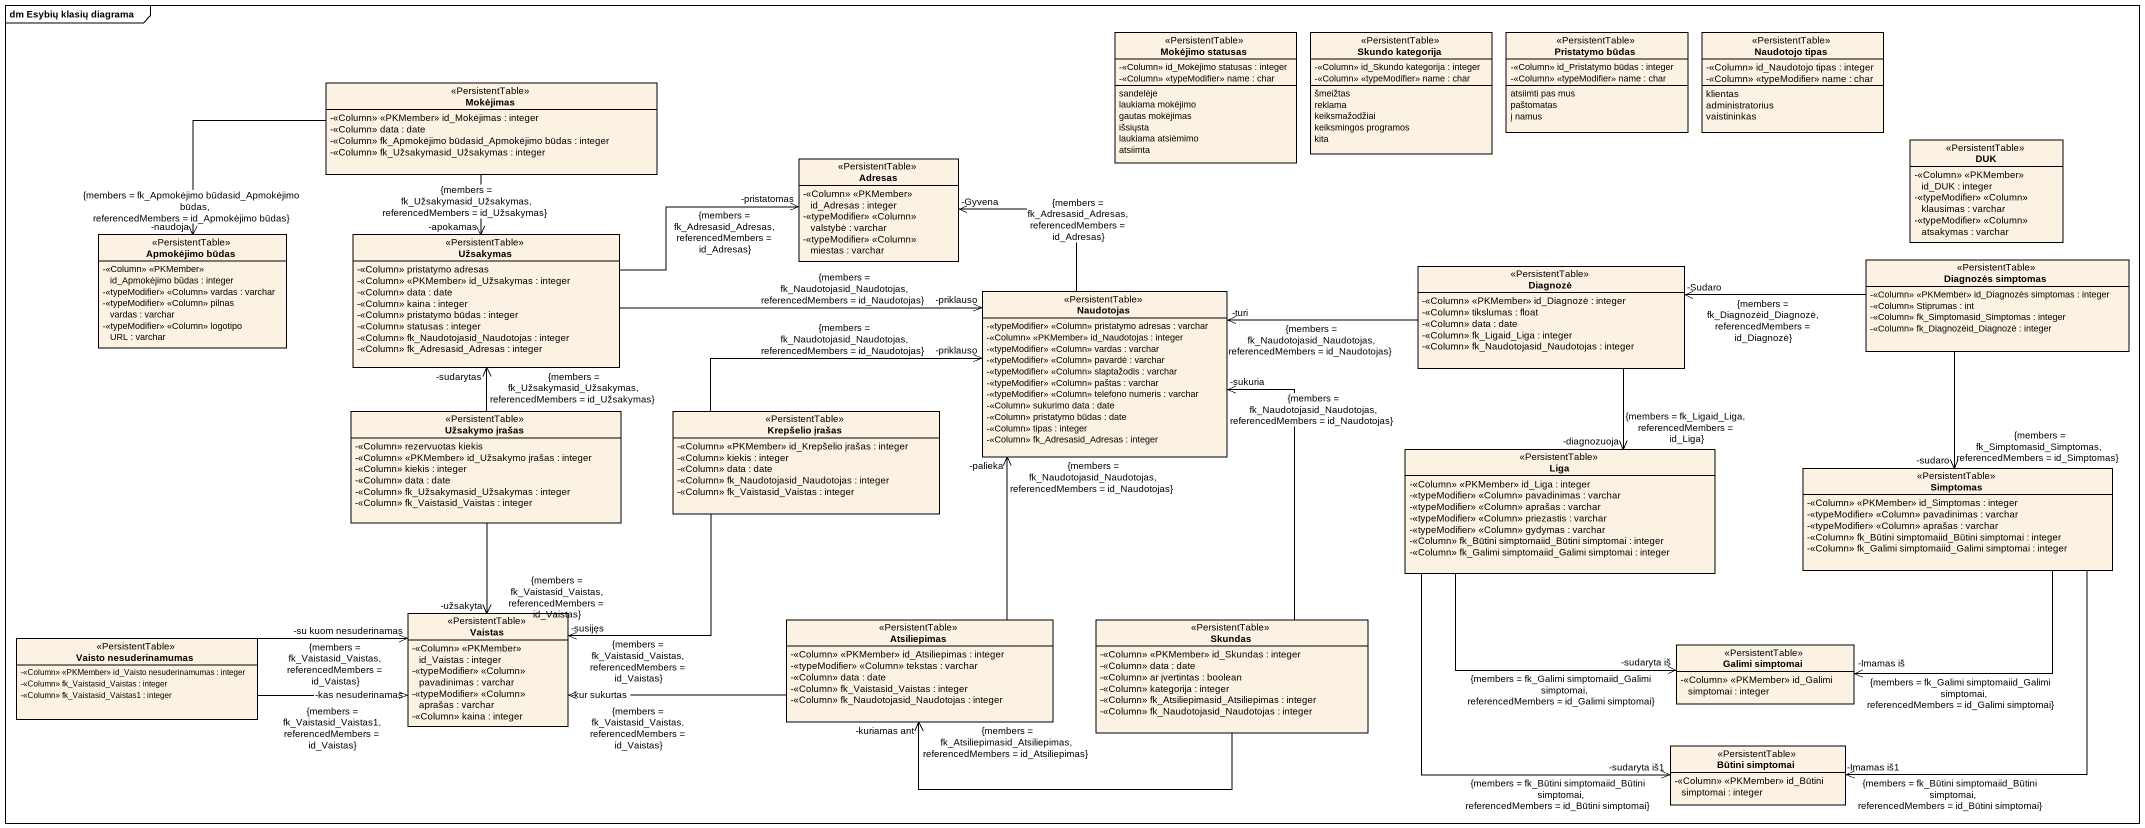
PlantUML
@startuml
mainframe dm Esybių klasių diagrama
hide circle
hide empty members
skinparam classAttributeIconSize 0
enum "Mokėjimo statusas" as Mokėjimo_statusas <<PersistentTable>> {
  -<<Column>> id_Mokėjimo statusas : integer
  -<<Column>> <<typeModifier>> name : char
  sandelėje
  laukiama mokėjimo
  gautas mokėjimas
  išsiųsta
  laukiama atsiėmimo
  atsiimta
}
enum "Skundo kategorija" as Skundo_kategorija <<PersistentTable>> {
  -<<Column>> id_Skundo kategorija : integer
  -<<Column>> <<typeModifier>> name : char
  šmeižtas
  reklama
  keiksmažodžiai
  keiksmingos programos
  kita
}
enum "Pristatymo būdas" as Pristatymo_būdas <<PersistentTable>> {
  -<<Column>> id_Pristatymo būdas : integer
  -<<Column>> <<typeModifier>> name : char
  atsiimti pas mus
  paštomatas
  į namus
}
enum "Naudotojo tipas" as Naudotojo_tipas <<PersistentTable>> {
  -<<Column>> id_Naudotojo tipas : integer
  -<<Column>> <<typeModifier>> name : char
  klientas
  administratorius
  vaistininkas
}
class Mokėjimas <<PersistentTable>> {
  -<<Column>> <<PKMember>> id_Mokėjimas : integer
  -<<Column>> data : date
  -<<Column>> fk_Apmokėjimo būdasid_Apmokėjimo būdas : integer
  -<<Column>> fk_Užsakymasid_Užsakymas : integer
}
class DUK <<PersistentTable>> {
  -<<Column>> <<PKMember>> id_DUK : integer
  -<<typeModifier>> <<Column>> klausimas : varchar
  -<<typeModifier>> <<Column>> atsakymas : varchar
}
class Adresas <<PersistentTable>> {
  -<<Column>> <<PKMember>> id_Adresas : integer
  -<<typeModifier>> <<Column>> valstybė : varchar
  -<<typeModifier>> <<Column>> miestas : varchar
}
class "Apmokėjimo būdas" as Apmokėjimo_būdas <<PersistentTable>> {
  -<<Column>> <<PKMember>> id_Apmokėjimo būdas : integer
  -<<typeModifier>> <<Column>> vardas : varchar
  -<<typeModifier>> <<Column>> pilnas vardas : varchar
  -<<typeModifier>> <<Column>> logotipo URL : varchar
}
class Užsakymas <<PersistentTable>> {
  -<<Column>> pristatymo adresas
  -<<Column>> <<PKMember>> id_Užsakymas : integer
  -<<Column>> data : date
  -<<Column>> kaina : integer
  -<<Column>> pristatymo būdas : integer
  -<<Column>> statusas : integer
  -<<Column>> fk_Naudotojasid_Naudotojas : integer
  -<<Column>> fk_Adresasid_Adresas : integer
}
class "Diagnozės simptomas" as Diagnozės_simptomas <<PersistentTable>> {
  -<<Column>> <<PKMember>> id_Diagnozės simptomas : integer
  -<<Column>> Stiprumas : int
  -<<Column>> fk_Simptomasid_Simptomas : integer
  -<<Column>> fk_Diagnozėid_Diagnozė : integer
}
class Naudotojas <<PersistentTable>> {
  -<<typeModifier>> <<Column>> pristatymo adresas : varchar
  -<<Column>> <<PKMember>> id_Naudotojas : integer
  -<<typeModifier>> <<Column>> vardas : varchar
  -<<typeModifier>> <<Column>> pavardė : varchar
  -<<typeModifier>> <<Column>> slaptažodis : varchar
  -<<typeModifier>> <<Column>> paštas : varchar
  -<<typeModifier>> <<Column>> telefono numeris : varchar
  -<<Column>> sukurimo data : date
  -<<Column>> pristatymo būdas : date
  -<<Column>> tipas : integer
  -<<Column>> fk_Adresasid_Adresas : integer
}
class Diagnozė <<PersistentTable>> {
  -<<Column>> <<PKMember>> id_Diagnozė : integer
  -<<Column>> tikslumas : float
  -<<Column>> data : date
  -<<Column>> fk_Ligaid_Liga : integer
  -<<Column>> fk_Naudotojasid_Naudotojas : integer
}
class "Užsakymo įrašas" as Užsakymo_įrašas <<PersistentTable>> {
  -<<Column>> rezervuotas kiekis
  -<<Column>> <<PKMember>> id_Užsakymo įrašas : integer
  -<<Column>> kiekis : integer
  -<<Column>> data : date
  -<<Column>> fk_Užsakymasid_Užsakymas : integer
  -<<Column>> fk_Vaistasid_Vaistas : integer
}
class "Krepšelio įrašas" as Krepšelio_įrašas <<PersistentTable>> {
  -<<Column>> <<PKMember>> id_Krepšelio įrašas : integer
  -<<Column>> kiekis : integer
  -<<Column>> data : date
  -<<Column>> fk_Naudotojasid_Naudotojas : integer
  -<<Column>> fk_Vaistasid_Vaistas : integer
}
class Liga <<PersistentTable>> {
  -<<Column>> <<PKMember>> id_Liga : integer
  -<<typeModifier>> <<Column>> pavadinimas : varchar
  -<<typeModifier>> <<Column>> aprašas : varchar
  -<<typeModifier>> <<Column>> priezastis : varchar
  -<<typeModifier>> <<Column>> gydymas : varchar
  -<<Column>> fk_Būtini simptomaiid_Būtini simptomai : integer
  -<<Column>> fk_Galimi simptomaiid_Galimi simptomai : integer
}
class Simptomas <<PersistentTable>> {
  -<<Column>> <<PKMember>> id_Simptomas : integer
  -<<typeModifier>> <<Column>> pavadinimas : varchar
  -<<typeModifier>> <<Column>> aprašas : varchar
  -<<Column>> fk_Būtini simptomaiid_Būtini simptomai : integer
  -<<Column>> fk_Galimi simptomaiid_Galimi simptomai : integer
}
class Vaistas <<PersistentTable>> {
  -<<Column>> <<PKMember>> id_Vaistas : integer
  -<<typeModifier>> <<Column>> pavadinimas : varchar
  -<<typeModifier>> <<Column>> aprašas : varchar
  -<<Column>> kaina : integer
}
class Atsiliepimas <<PersistentTable>> {
  -<<Column>> <<PKMember>> id_Atsiliepimas : integer
  -<<typeModifier>> <<Column>> tekstas : varchar
  -<<Column>> data : date
  -<<Column>> fk_Vaistasid_Vaistas : integer
  -<<Column>> fk_Naudotojasid_Naudotojas : integer
}
class Skundas <<PersistentTable>> {
  -<<Column>> <<PKMember>> id_Skundas : integer
  -<<Column>> data : date
  -<<Column>> ar įvertintas : boolean
  -<<Column>> kategorija : integer
  -<<Column>> fk_Atsiliepimasid_Atsiliepimas : integer
  -<<Column>> fk_Naudotojasid_Naudotojas : integer
}
class "Vaisto nesuderinamumas" as Vaisto_nesuderinamumas <<PersistentTable>> {
  -<<Column>> <<PKMember>> id_Vaisto nesuderinamumas : integer
  -<<Column>> fk_Vaistasid_Vaistas : integer
  -<<Column>> fk_Vaistasid_Vaistas1 : integer
}
class "Galimi simptomai" as Galimi_simptomai <<PersistentTable>> {
  -<<Column>> <<PKMember>> id_Galimi simptomai : integer
}
class "Būtini simptomai" as Būtini_simptomai <<PersistentTable>> {
  -<<Column>> <<PKMember>> id_Būtini simptomai : integer
}
Mokėjimas -left-> "-naudoja\n{members = fk_Apmokėjimo būdasid_Apmokėjimo būdas, referencedMembers = id_Apmokėjimo būdas}" Apmokėjimo_būdas
Mokėjimas --> "-apokamas\n{members = fk_Užsakymasid_Užsakymas, referencedMembers = id_Užsakymas}" Užsakymas
Užsakymas -right-> "-pristatomas\n{members = fk_Adresasid_Adresas, referencedMembers = id_Adresas}" Adresas
Užsakymas -right-> "-priklauso\n{members = fk_Naudotojasid_Naudotojas, referencedMembers = id_Naudotojas}" Naudotojas
Diagnozės_simptomas -left-> "-Sudaro\n{members = fk_Diagnozėid_Diagnozė, referencedMembers = id_Diagnozė}" Diagnozė
Diagnozės_simptomas --> "-sudaro\n{members = fk_Simptomasid_Simptomas, referencedMembers = id_Simptomas}" Simptomas
Naudotojas -up-> "-Gyvena\n{members = fk_Adresasid_Adresas, referencedMembers = id_Adresas}" Adresas
Diagnozė -left-> "-turi\n{members = fk_Naudotojasid_Naudotojas, referencedMembers = id_Naudotojas}" Naudotojas
Diagnozė --> "-diagnozuoja\n{members = fk_Ligaid_Liga, referencedMembers = id_Liga}" Liga
Užsakymo_įrašas -up-> "-sudarytas\n{members = fk_Užsakymasid_Užsakymas, referencedMembers = id_Užsakymas}" Užsakymas
Užsakymo_įrašas --> "-užsakyta\n{members = fk_Vaistasid_Vaistas, referencedMembers = id_Vaistas}" Vaistas
Krepšelio_įrašas -right-> "-priklauso\n{members = fk_Naudotojasid_Naudotojas, referencedMembers = id_Naudotojas}" Naudotojas
Krepšelio_įrašas --> "-susijęs\n{members = fk_Vaistasid_Vaistas, referencedMembers = id_Vaistas}" Vaistas
Liga --> "-sudaryta iš\n{members = fk_Galimi simptomaiid_Galimi simptomai, referencedMembers = id_Galimi simptomai}" Galimi_simptomai
Liga --> "-sudaryta iš1\n{members = fk_Būtini simptomaiid_Būtini simptomai, referencedMembers = id_Būtini simptomai}" Būtini_simptomai
Simptomas --> "-Imamas iš\n{members = fk_Galimi simptomaiid_Galimi simptomai, referencedMembers = id_Galimi simptomai}" Galimi_simptomai
Simptomas --> "-Imamas iš1\n{members = fk_Būtini simptomaiid_Būtini simptomai, referencedMembers = id_Būtini simptomai}" Būtini_simptomai
Atsiliepimas -up-> "-palieka\n{members = fk_Naudotojasid_Naudotojas, referencedMembers = id_Naudotojas}" Naudotojas
Atsiliepimas -left-> "-kur sukurtas\n{members = fk_Vaistasid_Vaistas, referencedMembers = id_Vaistas}" Vaistas
Skundas -up-> "-sukuria\n{members = fk_Naudotojasid_Naudotojas, referencedMembers = id_Naudotojas}" Naudotojas
Skundas -left-> "-kuriamas ant\n{members = fk_Atsiliepimasid_Atsiliepimas, referencedMembers = id_Atsiliepimas}" Atsiliepimas
Vaisto_nesuderinamumas -right-> "-su kuom nesuderinamas\n{members = fk_Vaistasid_Vaistas, referencedMembers = id_Vaistas}" Vaistas
Vaisto_nesuderinamumas -right-> "-kas nesuderinamas\n{members = fk_Vaistasid_Vaistas1, referencedMembers = id_Vaistas}" Vaistas
@enduml
